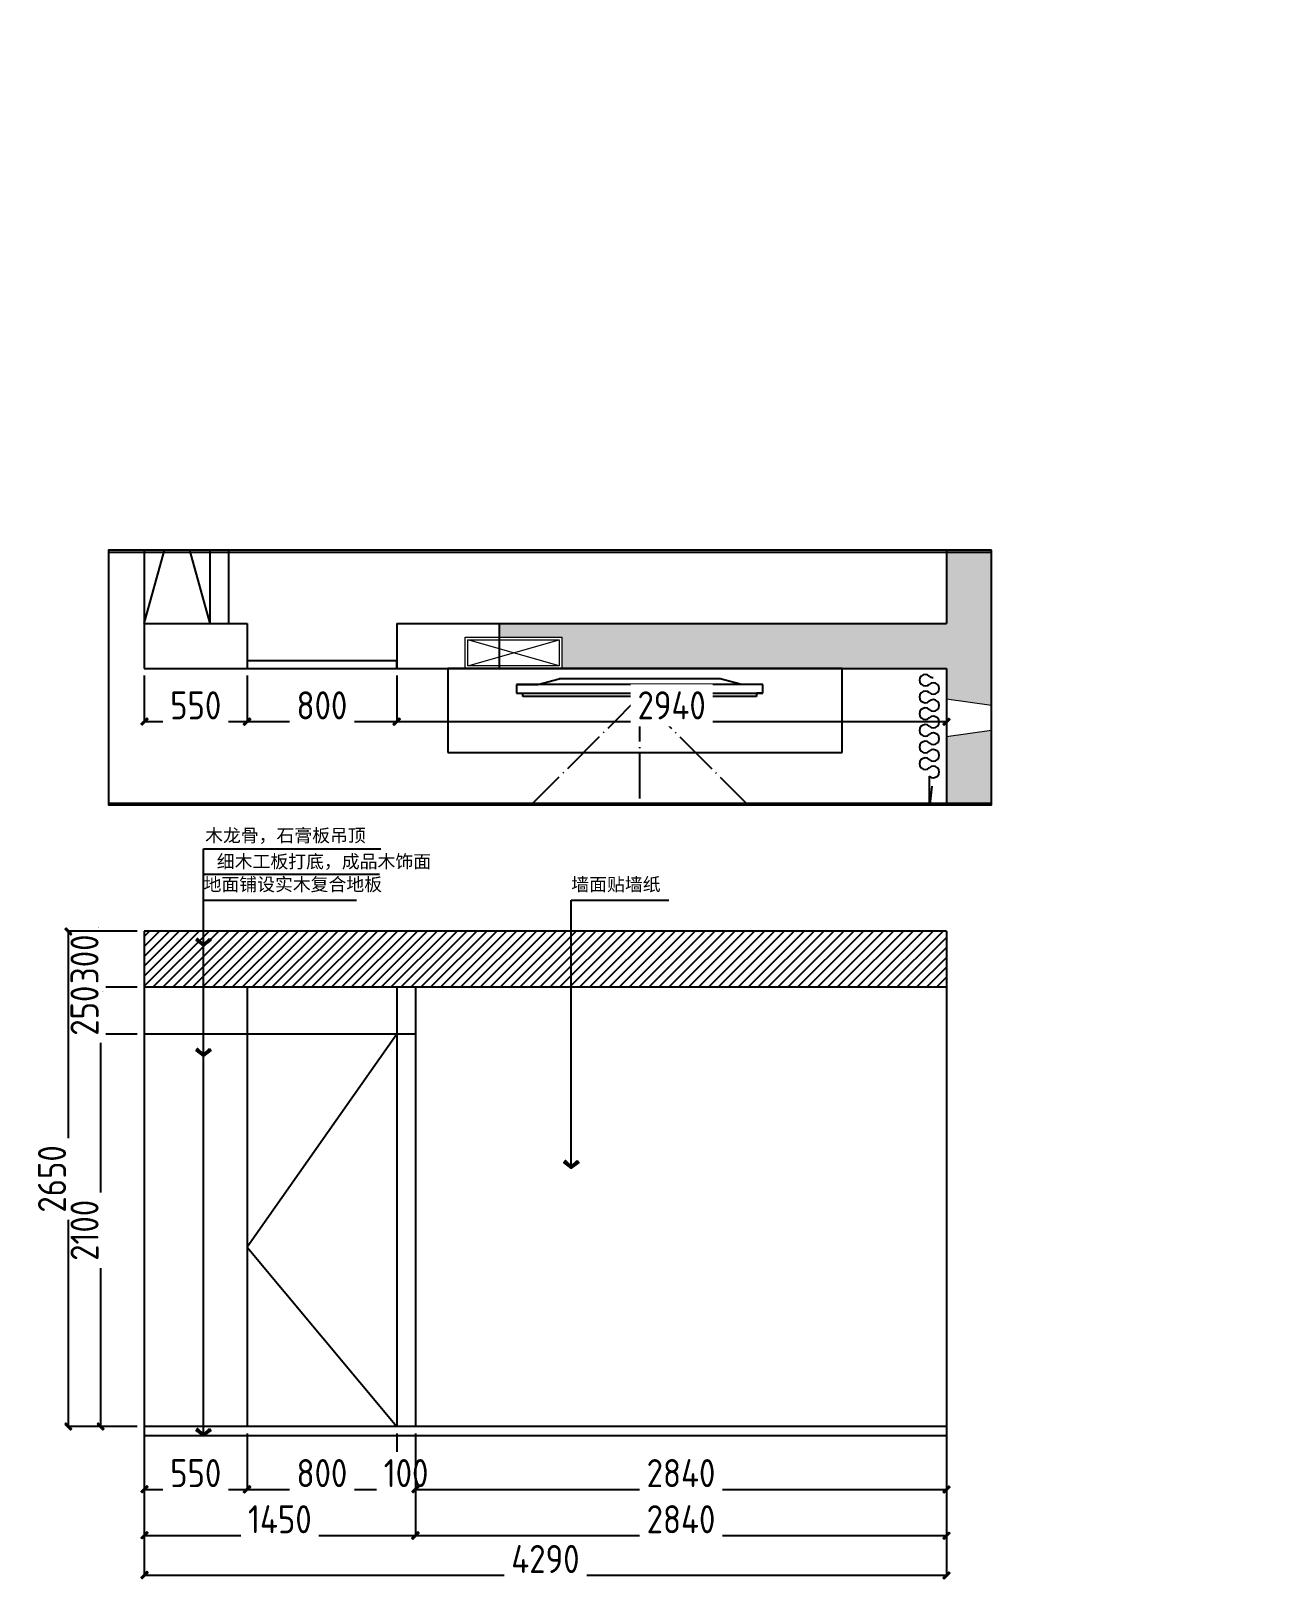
# Model space of a CAD drawing. Extents: x -74236 to 286982, y -14633 to 132816.
# Drawn here: x 78802 to 85438, y 122121 to 130408 of the extents above; entities that cross this region are included whole.
import ezdxf
from ezdxf.xclip import XClip

# ---------------------------------------------------------------- set-up
doc = ezdxf.new("R2010")
doc.units = 0
doc.header["$LTSCALE"] = 10
doc.header["$MEASUREMENT"] = 0
doc.header["$XCLIPFRAME"] = 2
doc.header["$PDSIZE"] = 5
doc.linetypes.add('ACAD_ISO03W100', pattern=[30, 12, -18])
doc.linetypes.add('ACAD_ISO04W100', pattern=[30.5, 24, -3, 0.5, -3])
for name, color, linetype in [('10立面', 3, 'Continuous'), ('1活动家具', 4, 'Continuous'), ('2改建拆', 1, 'Continuous'), ('2改建新建', 7, 'Continuous'), ('图框', 4, 'Continuous')]:
    doc.layers.add(name, color=color, linetype=linetype)
doc.styles.get("Standard").update_dxf_attribs({"font": 'gbenor.shx', "bigfont": 'gbcbig.shx'})
doc.dimstyles.new('wl20', dxfattribs={"dimscale": 60, "dimtxt": 1.8, "dimasz": 0.03, "dimexe": 0, "dimexo": 0.625, "dimgap": 0.2, "dimtad": 1, "dimdec": 0, "dimrnd": 0.05, "dimdsep": 46, "dimtxsty": 'Standard', "dimblk": 'BZ', "dimcen": 0.06, "dimclrd": 127, "dimclre": 127, "dimclrt": 1, "dimadec": 0, "dimazin": 0, "dimtfac": 1, "dimtdec": 0, "dimtix": 1, "dimtmove": 2, "dimatfit": 3, "dimldrblk": 'jt', "dimfxl": 1, "dimtvp": 1, "dimtfill": 1, "dimtolj": 1, "dimtzin": 0, "dimarcsym": 0})

# ---------------------------------------------------------------- blocks, each defined once
blk = doc.blocks.new('fdgfsz')
h = blk.add_hatch(color=8)
h.paths.add_polyline_path([(145438.6, 91197.6), (143382.2, 91197.6), (143382.2, 91361.7), (143142.2, 91395.8), (143142.2, 90957.6), (143142.2, 90157.6), (143382.2, 90157.6), (143382.2, 90957.6), (145772.2, 90957.6), (145772.2, 91030.3), (145438.6, 91030.3)])
h.paths.add_polyline_path([(143382.2, 91927.6), (143142.2, 91927.6), (143142.2, 91527.5), (143382.2, 91561.7)])
at = {"color": 8}
for p, q in [((143142.2, 90957.6), (143142.2, 91927.6)), ((143382.2, 91197.6), (143382.2, 91927.6)), ((141882.2, 91197.6), (143142.2, 91197.6)), ((146322.2, 91197.6), (143382.2, 91197.6)), ((145772.2, 91197.6), (145772.2, 90957.6)), ((146322.2, 90957.6), (146322.2, 91197.6)), ((147672.2, 91197.6), (147122.2, 91197.6)), ((147122.2, 90957.6), (147122.2, 91197.6)), ((147672.2, 90957.6), (147672.2, 91197.6)), ((141765.1, 91081.3), (143142.2, 91081.3)), ((141735.1, 91051.3), (143142.2, 91051.3)), ((141642.2, 90957.6), (143142.2, 90957.6)), ((143142.2, 90157.6), (143142.2, 90957.6)), ((143382.2, 87787.6), (143382.2, 90957.6)), ((146322.2, 90957.6), (143382.2, 90957.6)), ((147672.2, 90957.6), (147122.2, 90957.6)), ((147222.2, 89697.6), (147222.2, 90957.6)), ((147322.2, 89697.6), (147322.2, 90957.6))]:
    blk.add_line(p, q, dxfattribs=at)
at = {"color": 8, "lineweight": 5}
for p, q in [((143382.2, 91561.7), (143017, 91509.7)), ((143017, 91413.7), (143382.2, 91361.7)), ((145438.6, 91197.6), (145956.4, 91197.6)), ((145438.6, 91030.3), (145438.6, 91197.6)), ((145453.2, 91183), (145941.8, 91183)), ((145453.2, 91044.9), (145453.2, 91183)), ((145941.8, 91183), (145453.2, 91044.9)), ((145453.2, 91183), (145941.8, 91044.9)), ((145941.8, 91183), (145941.8, 91044.9)), ((145956.4, 91197.6), (145956.4, 91030.3)), ((145956.4, 91030.3), (145438.6, 91030.3)), ((145941.8, 91044.9), (145453.2, 91044.9))]:
    blk.add_line(p, q, dxfattribs=at)
at = {"color": 8, "linetype": 'ACAD_ISO03W100', "ltscale": 5}
for p, q in [((141882.2, 91197.6), (143142.2, 91197.6)), ((141642.2, 90957.6), (143142.2, 90957.6))]:
    blk.add_line(p, q, dxfattribs=at)
at = {"layer": '1活动家具', "color": 8, "linetype": 'ACAD_ISO04W100'}
for q in [(145023.5, 92299), (144348.6, 92023.5), (145698.4, 92023.5)]:
    blk.add_line((145023.5, 91348.6), q, dxfattribs=at)
at = {"layer": '1活动家具', "color": 8}
for p, q in [((143474.7, 91967.2), (143458.9, 91827.7)), ((143474.7, 91774), (143474.7, 91967.2)), ((146049.4, 91647.6), (143939.8, 91647.6)), ((143939.8, 91647.6), (143939.8, 91197.6)), ((146049.4, 91197.6), (146049.4, 91647.6)), ((144365, 91330.1), (144365, 91283)), ((144365, 91330.1), (144399, 91330.1)), ((145681.1, 91330.1), (144365, 91330.1)), ((144399, 91330.1), (144399, 91348.6)), ((144399, 91348.6), (145648, 91348.6)), ((145648, 91348.6), (145648, 91330.1)), ((145681.1, 91283), (145681.1, 91330.1)), ((144365, 91283), (144478.5, 91283)), ((144365, 91283), (145681.1, 91283)), ((144478.5, 91283), (144592, 91252.5)), ((144592, 91252.5), (145454.1, 91252.5)), ((145567.6, 91283), (145454.1, 91252.5)), ((145681.1, 91283), (145567.6, 91283)), ((143939.8, 91197.6), (146049.4, 91197.6)), ((147122.2, 91197.6), (146322.2, 91197.6)), ((146322.2, 91197.6), (146322.2, 91157.5)), ((146322.2, 91157.5), (147122.2, 91157.5)), ((147122.2, 91157.5), (147122.2, 91197.6)), ((147672.2, 90957.6), (147322.2, 89697.6)), ((147672.2, 89697.6), (147322.2, 90957.6)), ((147672.2, 89697.6), (147672.2, 90957.6))]:
    blk.add_line(p, q, dxfattribs=at)
for centre, radius, start, end in [((143453.2, 91751.7), 30.9, 46.06146, 313.93854), ((143496.2, 91707.2), 30.9, 226.06146, 133.93854), ((143453.2, 91662.7), 30.9, 46.06146, 313.93854), ((143453.2, 91573.6), 30.9, 46.06146, 313.93854), ((143496.2, 91618.1), 30.9, 226.06146, 133.93854), ((143453.2, 91484.5), 30.9, 46.06146, 313.93854), ((143496.2, 91529), 30.9, 226.06146, 133.93854), ((143453.2, 91395.4), 30.9, 46.06146, 313.93854), ((143496.2, 91439.9), 30.9, 226.06146, 133.93854), ((143453.2, 91305), 30.9, 46.06146, 313.93854), ((143495.9, 91350.2), 31.2, 227.24303, 132.75697), ((143453.2, 91216), 30.9, 46.06146, 90), ((143496.2, 91260.5), 30.9, 226.06146, 133.93854)]:
    blk.add_arc(centre, radius, start, end, dxfattribs=at)
blk = doc.blocks.new('BZ')
at = {"layer": '图框', "linetype": 'Continuous'}
blk.add_hatch(color=2, dxfattribs=at).paths.add_polyline_path([(9.6, 6.5), (6.6, 9.4), (-10.5, -7.5), (-7.4, -10.7)])
blk.add_lwpolyline([(-7.4, -10.7), (9.6, 6.5), (6.6, 9.4), (-10.5, -7.5), (-7.4, -10.7)], dxfattribs=at)
blk = doc.blocks.new('*D614')
at = {"layer": '2改建拆', "color": 127, "lineweight": -2, "transparency": 16777216}
for p, q in [((79407.9, 126960.3), (79407.9, 126713.2)), ((79957.9, 126960.3), (79957.9, 126713.2)), ((79409.7, 126713.2), (79956.1, 126713.2))]:
    blk.add_line(p, q, dxfattribs=at)
at = {"layer": 'Defpoints', "color": 0, "transparency": 16777216}
for p in [(79407.9, 126997.8), (79957.9, 126997.8), (79957.9, 126713.2)]:
    blk.add_point(p, dxfattribs=at)
at = {"layer": '2改建拆', "color": 127, "lineweight": -2, "transparency": 16777216, "xscale": 1.8, "yscale": 1.8, "zscale": 1.8, "rotation": 180}
blk.add_blockref('BZ', (79407.9, 126713.2), dxfattribs=at)
at = {"layer": '2改建拆', "color": 127, "lineweight": -2, "transparency": 16777216, "xscale": 1.8, "yscale": 1.8, "zscale": 1.8}
blk.add_blockref('BZ', (79957.9, 126713.2), dxfattribs=at)
at = {"layer": '2改建拆', "color": 1, "transparency": 16777216, "insert": (79682.9, 126800.2), "char_height": 150, "attachment_point": 5, "bg_fill": 3, "box_fill_scale": 1.25, "bg_fill_color": 256, "bg_fill_true_color": 13158600, "bg_fill_transparency": 0}
blk.add_mtext('\\A1;550', dxfattribs=at)
blk = doc.blocks.new('jt')
at = {"layer": '图框', "linetype": 'Continuous'}
blk.add_hatch(color=2, dxfattribs=at).paths.add_polyline_path([(-22, 17.7), (-16.7, 22.2), (0, 0), (-16.7, -22), (-22, -17.6), (-5.7, 0)])
blk.add_lwpolyline([(-22, 17.7), (-16.7, 22.2), (0, 0), (-16.7, -22), (-22, -17.6), (-5.7, 0), (-22, 17.7)], dxfattribs=at)
blk = doc.blocks.new('*D615')
at = {"layer": '2改建拆', "color": 127, "lineweight": -2, "transparency": 16777216}
for p, q in [((79957.9, 126960.3), (79957.9, 126713.2)), ((80757.9, 126960.3), (80757.9, 126713.2)), ((79959.7, 126713.2), (80756.1, 126713.2))]:
    blk.add_line(p, q, dxfattribs=at)
at = {"layer": 'Defpoints', "color": 0, "transparency": 16777216}
for p in [(79957.9, 126997.8), (80757.9, 126997.8), (80757.9, 126713.2)]:
    blk.add_point(p, dxfattribs=at)
at = {"layer": '2改建拆', "color": 127, "lineweight": -2, "transparency": 16777216, "xscale": 1.8, "yscale": 1.8, "zscale": 1.8, "rotation": 180}
blk.add_blockref('BZ', (79957.9, 126713.2), dxfattribs=at)
at = {"layer": '2改建拆', "color": 127, "lineweight": -2, "transparency": 16777216, "xscale": 1.8, "yscale": 1.8, "zscale": 1.8}
blk.add_blockref('BZ', (80757.9, 126713.2), dxfattribs=at)
at = {"layer": '2改建拆', "color": 1, "transparency": 16777216, "insert": (80357.9, 126800.2), "char_height": 150, "attachment_point": 5, "bg_fill": 3, "box_fill_scale": 1.25, "bg_fill_color": 256, "bg_fill_true_color": 13158600, "bg_fill_transparency": 0}
blk.add_mtext('\\A1;800', dxfattribs=at)
blk = doc.blocks.new('*D616')
at = {"layer": '2改建拆', "color": 127, "lineweight": -2, "transparency": 16777216}
for p, q in [((80757.9, 126960.3), (80757.9, 126713.2)), ((83697.9, 126960.3), (83697.9, 126713.2)), ((80759.7, 126713.2), (83696.1, 126713.2))]:
    blk.add_line(p, q, dxfattribs=at)
at = {"layer": 'Defpoints', "color": 0, "transparency": 16777216}
for p in [(80757.9, 126997.8), (83697.9, 126997.8), (83697.9, 126713.2)]:
    blk.add_point(p, dxfattribs=at)
at = {"layer": '2改建拆', "color": 127, "lineweight": -2, "transparency": 16777216, "xscale": 1.8, "yscale": 1.8, "zscale": 1.8, "rotation": 180}
blk.add_blockref('BZ', (80757.9, 126713.2), dxfattribs=at)
at = {"layer": '2改建拆', "color": 127, "lineweight": -2, "transparency": 16777216, "xscale": 1.8, "yscale": 1.8, "zscale": 1.8}
blk.add_blockref('BZ', (83697.9, 126713.2), dxfattribs=at)
at = {"layer": '2改建拆', "color": 1, "transparency": 16777216, "insert": (82227.9, 126800.2), "char_height": 150, "attachment_point": 5, "bg_fill": 3, "box_fill_scale": 1.25, "bg_fill_color": 256, "bg_fill_true_color": 13158600, "bg_fill_transparency": 0}
blk.add_mtext('\\A1;2940', dxfattribs=at)
blk = doc.blocks.new('*D634')
at = {"layer": '2改建拆', "color": 127, "lineweight": -2, "transparency": 16777216}
for p, q in [((79407.9, 122904.3), (79407.9, 122606.1)), ((79957.9, 122904.3), (79957.9, 122606.1)), ((79409.7, 122606.1), (79956.1, 122606.1))]:
    blk.add_line(p, q, dxfattribs=at)
at = {"layer": 'Defpoints', "color": 0, "transparency": 16777216}
for p in [(79407.9, 122941.8), (79957.9, 122941.8), (79957.9, 122606.1)]:
    blk.add_point(p, dxfattribs=at)
at = {"layer": '2改建拆', "color": 127, "lineweight": -2, "transparency": 16777216, "xscale": 1.8, "yscale": 1.8, "zscale": 1.8, "rotation": 180}
blk.add_blockref('BZ', (79407.9, 122606.1), dxfattribs=at)
at = {"layer": '2改建拆', "color": 127, "lineweight": -2, "transparency": 16777216, "xscale": 1.8, "yscale": 1.8, "zscale": 1.8}
blk.add_blockref('BZ', (79957.9, 122606.1), dxfattribs=at)
at = {"layer": '2改建拆', "color": 1, "transparency": 16777216, "insert": (79682.9, 122693.1), "char_height": 150, "attachment_point": 5, "bg_fill": 3, "box_fill_scale": 1.25, "bg_fill_color": 256, "bg_fill_true_color": 13158600, "bg_fill_transparency": 0}
blk.add_mtext('\\A1;550', dxfattribs=at)
blk = doc.blocks.new('*D635')
at = {"layer": '2改建拆', "color": 127, "lineweight": -2, "transparency": 16777216}
for p, q in [((79957.9, 122904.3), (79957.9, 122606.1)), ((80757.9, 122904.3), (80757.9, 122606.1)), ((79959.7, 122606.1), (80756.1, 122606.1))]:
    blk.add_line(p, q, dxfattribs=at)
at = {"layer": 'Defpoints', "color": 0, "transparency": 16777216}
for p in [(79957.9, 122941.8), (80757.9, 122941.8), (80757.9, 122606.1)]:
    blk.add_point(p, dxfattribs=at)
at = {"layer": '2改建拆', "color": 127, "lineweight": -2, "transparency": 16777216, "xscale": 1.8, "yscale": 1.8, "zscale": 1.8, "rotation": 180}
blk.add_blockref('BZ', (79957.9, 122606.1), dxfattribs=at)
at = {"layer": '2改建拆', "color": 127, "lineweight": -2, "transparency": 16777216, "xscale": 1.8, "yscale": 1.8, "zscale": 1.8}
blk.add_blockref('BZ', (80757.9, 122606.1), dxfattribs=at)
at = {"layer": '2改建拆', "color": 1, "transparency": 16777216, "insert": (80357.9, 122693.1), "char_height": 150, "attachment_point": 5, "bg_fill": 3, "box_fill_scale": 1.25, "bg_fill_color": 256, "bg_fill_true_color": 13158600, "bg_fill_transparency": 0}
blk.add_mtext('\\A1;800', dxfattribs=at)
blk = doc.blocks.new('*D636')
at = {"layer": '2改建拆', "color": 127, "lineweight": -2, "transparency": 16777216}
for p, q in [((80757.9, 122904.3), (80757.9, 122606.1)), ((80857.9, 122904.3), (80857.9, 122606.1)), ((80756.1, 122606.1), (80754.3, 122606.1)), ((80757.9, 122606.1), (80857.9, 122606.1)), ((80859.7, 122606.1), (80861.5, 122606.1))]:
    blk.add_line(p, q, dxfattribs=at)
at = {"layer": 'Defpoints', "color": 0, "transparency": 16777216}
for p in [(80757.9, 122941.8), (80857.9, 122941.8)]:
    blk.add_point(p, dxfattribs=at)
at = {"layer": '2改建拆', "color": 127, "lineweight": -2, "transparency": 16777216, "xscale": 1.8, "yscale": 1.8, "zscale": 1.8}
blk.add_blockref('BZ', (80757.9, 122606.1), dxfattribs=at)
at = {"layer": '2改建拆', "color": 127, "lineweight": -2, "transparency": 16777216, "xscale": 1.8, "yscale": 1.8, "zscale": 1.8, "rotation": 180}
blk.add_blockref('BZ', (80857.9, 122606.1), dxfattribs=at)
at = {"layer": '2改建拆', "color": 1, "transparency": 16777216, "insert": (80807.9, 122693.1), "char_height": 150, "attachment_point": 5, "bg_fill": 3, "box_fill_scale": 1.25, "bg_fill_color": 256, "bg_fill_true_color": 13158600, "bg_fill_transparency": 0}
blk.add_mtext('\\A1;100', dxfattribs=at)
at = {"layer": 'Defpoints', "color": 0, "transparency": 16777216}
blk.add_point((80857.9, 122606.1), dxfattribs=at)
blk = doc.blocks.new('*D637')
at = {"layer": '2改建拆', "color": 127, "lineweight": -2, "transparency": 16777216}
for p, q in [((80857.9, 122904.3), (80857.9, 122606.1)), ((83697.9, 122904.3), (83697.9, 122606.1)), ((80859.7, 122606.1), (83696.1, 122606.1))]:
    blk.add_line(p, q, dxfattribs=at)
at = {"layer": 'Defpoints', "color": 0, "transparency": 16777216}
for p in [(80857.9, 122941.8), (83697.9, 122941.8), (83697.9, 122606.1)]:
    blk.add_point(p, dxfattribs=at)
at = {"layer": '2改建拆', "color": 127, "lineweight": -2, "transparency": 16777216, "xscale": 1.8, "yscale": 1.8, "zscale": 1.8, "rotation": 180}
blk.add_blockref('BZ', (80857.9, 122606.1), dxfattribs=at)
at = {"layer": '2改建拆', "color": 127, "lineweight": -2, "transparency": 16777216, "xscale": 1.8, "yscale": 1.8, "zscale": 1.8}
blk.add_blockref('BZ', (83697.9, 122606.1), dxfattribs=at)
at = {"layer": '2改建拆', "color": 1, "transparency": 16777216, "insert": (82277.9, 122693.1), "char_height": 150, "attachment_point": 5, "bg_fill": 3, "box_fill_scale": 1.25, "bg_fill_color": 256, "bg_fill_true_color": 13158600, "bg_fill_transparency": 0}
blk.add_mtext('\\A1;2840', dxfattribs=at)
blk = doc.blocks.new('*D638')
at = {"layer": '2改建拆', "color": 127, "lineweight": -2, "transparency": 16777216}
for p, q in [((79370.4, 125041.8), (79175.5, 125041.8)), ((79175.5, 122943.6), (79175.5, 125040)), ((79370.4, 122941.8), (79175.5, 122941.8))]:
    blk.add_line(p, q, dxfattribs=at)
at = {"layer": 'Defpoints', "color": 0, "transparency": 16777216}
for p in [(79175.5, 125041.8), (79407.9, 125041.8), (79407.9, 122941.8)]:
    blk.add_point(p, dxfattribs=at)
at = {"layer": '2改建拆', "color": 127, "lineweight": -2, "transparency": 16777216, "xscale": 1.8, "yscale": 1.8, "zscale": 1.8}
for p, rotation in [((79175.5, 125041.8), 90), ((79175.5, 122941.8), 270)]:
    blk.add_blockref('BZ', p, dxfattribs=dict(at, rotation=rotation))
at = {"layer": '2改建拆', "color": 1, "transparency": 16777216, "insert": (79088.5, 123991.8), "char_height": 150, "attachment_point": 5, "rotation": 90, "bg_fill": 3, "box_fill_scale": 1.25, "bg_fill_color": 256, "bg_fill_true_color": 13158600, "bg_fill_transparency": 0}
blk.add_mtext('\\A1;2100', dxfattribs=at)
blk = doc.blocks.new('*D639')
at = {"layer": '2改建拆', "color": 127, "lineweight": -2, "transparency": 16777216}
for p, q in [((79175.5, 125293.6), (79175.5, 125295.4)), ((79370.4, 125291.8), (79175.5, 125291.8)), ((79175.5, 125041.8), (79175.5, 125291.8)), ((79370.4, 125041.8), (79175.5, 125041.8)), ((79175.5, 125040), (79175.5, 125038.2))]:
    blk.add_line(p, q, dxfattribs=at)
at = {"layer": 'Defpoints', "color": 0, "transparency": 16777216}
for p in [(79407.9, 125291.8), (79407.9, 125041.8)]:
    blk.add_point(p, dxfattribs=at)
at = {"layer": '2改建拆', "color": 127, "lineweight": -2, "transparency": 16777216, "xscale": 1.8, "yscale": 1.8, "zscale": 1.8}
for p, rotation in [((79175.5, 125291.8), 270), ((79175.5, 125041.8), 90)]:
    blk.add_blockref('BZ', p, dxfattribs=dict(at, rotation=rotation))
at = {"layer": '2改建拆', "color": 1, "transparency": 16777216, "insert": (79088.5, 125166.8), "char_height": 150, "attachment_point": 5, "rotation": 90, "bg_fill": 3, "box_fill_scale": 1.25, "bg_fill_color": 256, "bg_fill_true_color": 13158600, "bg_fill_transparency": 0}
blk.add_mtext('\\A1;250', dxfattribs=at)
at = {"layer": 'Defpoints', "color": 0, "transparency": 16777216}
blk.add_point((79175.5, 125291.8), dxfattribs=at)
blk = doc.blocks.new('*D640')
at = {"layer": '2改建拆', "color": 127, "lineweight": -2, "transparency": 16777216}
for p, q in [((79370.4, 125591.8), (79175.5, 125591.8)), ((79175.5, 125293.6), (79175.5, 125590)), ((79370.4, 125291.8), (79175.5, 125291.8))]:
    blk.add_line(p, q, dxfattribs=at)
at = {"layer": 'Defpoints', "color": 0, "transparency": 16777216}
for p in [(79407.9, 125591.8), (79407.9, 125291.8)]:
    blk.add_point(p, dxfattribs=at)
at = {"layer": '2改建拆', "color": 127, "lineweight": -2, "transparency": 16777216, "xscale": 1.8, "yscale": 1.8, "zscale": 1.8}
for p, rotation in [((79175.5, 125591.8), 90), ((79175.5, 125291.8), 270)]:
    blk.add_blockref('BZ', p, dxfattribs=dict(at, rotation=rotation))
at = {"layer": '2改建拆', "color": 1, "transparency": 16777216, "insert": (79088.5, 125441.8), "char_height": 150, "attachment_point": 5, "rotation": 90, "bg_fill": 3, "box_fill_scale": 1.25, "bg_fill_color": 256, "bg_fill_true_color": 13158600, "bg_fill_transparency": 0}
blk.add_mtext('\\A1;300', dxfattribs=at)
at = {"layer": 'Defpoints', "color": 0, "transparency": 16777216}
blk.add_point((79175.5, 125591.8), dxfattribs=at)
blk = doc.blocks.new('*D641')
at = {"layer": '2改建拆', "color": 127, "lineweight": -2, "transparency": 16777216}
for p, q in [((79370.4, 125591.8), (79001.8, 125591.8)), ((79001.8, 125590), (79001.8, 122943.6)), ((79370.4, 122941.8), (79001.8, 122941.8))]:
    blk.add_line(p, q, dxfattribs=at)
at = {"layer": 'Defpoints', "color": 0, "transparency": 16777216}
for p in [(79407.9, 125591.8), (79001.8, 122941.8), (79407.9, 122941.8)]:
    blk.add_point(p, dxfattribs=at)
at = {"layer": '2改建拆', "color": 127, "lineweight": -2, "transparency": 16777216, "xscale": 1.8, "yscale": 1.8, "zscale": 1.8}
for p, rotation in [((79001.8, 125591.8), 90), ((79001.8, 122941.8), 270)]:
    blk.add_blockref('BZ', p, dxfattribs=dict(at, rotation=rotation))
at = {"layer": '2改建拆', "color": 1, "transparency": 16777216, "insert": (78914.8, 124266.8), "char_height": 150, "attachment_point": 5, "rotation": 90, "bg_fill": 3, "box_fill_scale": 1.25, "bg_fill_color": 256, "bg_fill_true_color": 13158600, "bg_fill_transparency": 0}
blk.add_mtext('\\A1;2650', dxfattribs=at)
blk = doc.blocks.new('*D654')
at = {"layer": '2改建拆', "color": 127, "lineweight": -2, "transparency": 16777216}
for p, q in [((79407.9, 122854.3), (79407.9, 122359.3)), ((80857.9, 122854.3), (80857.9, 122359.3)), ((79409.7, 122359.3), (80856.1, 122359.3))]:
    blk.add_line(p, q, dxfattribs=at)
at = {"layer": 'Defpoints', "color": 0, "transparency": 16777216}
for p in [(79407.9, 122891.8), (80857.9, 122891.8), (80857.9, 122359.3)]:
    blk.add_point(p, dxfattribs=at)
at = {"layer": '2改建拆', "color": 127, "lineweight": -2, "transparency": 16777216, "xscale": 1.8, "yscale": 1.8, "zscale": 1.8, "rotation": 180}
blk.add_blockref('BZ', (79407.9, 122359.3), dxfattribs=at)
at = {"layer": '2改建拆', "color": 127, "lineweight": -2, "transparency": 16777216, "xscale": 1.8, "yscale": 1.8, "zscale": 1.8}
blk.add_blockref('BZ', (80857.9, 122359.3), dxfattribs=at)
at = {"layer": '2改建拆', "color": 1, "transparency": 16777216, "insert": (80132.9, 122446.3), "char_height": 150, "attachment_point": 5, "bg_fill": 3, "box_fill_scale": 1.25, "bg_fill_color": 256, "bg_fill_true_color": 13158600, "bg_fill_transparency": 0}
blk.add_mtext('\\A1;1450', dxfattribs=at)
blk = doc.blocks.new('*D655')
at = {"layer": '2改建拆', "color": 127, "lineweight": -2, "transparency": 16777216}
for p, q in [((80857.9, 122854.3), (80857.9, 122359.3)), ((83697.9, 122854.3), (83697.9, 122359.3)), ((80859.7, 122359.3), (83696.1, 122359.3))]:
    blk.add_line(p, q, dxfattribs=at)
at = {"layer": 'Defpoints', "color": 0, "transparency": 16777216}
for p in [(80857.9, 122891.8), (83697.9, 122891.8), (83697.9, 122359.3)]:
    blk.add_point(p, dxfattribs=at)
at = {"layer": '2改建拆', "color": 127, "lineweight": -2, "transparency": 16777216, "xscale": 1.8, "yscale": 1.8, "zscale": 1.8, "rotation": 180}
blk.add_blockref('BZ', (80857.9, 122359.3), dxfattribs=at)
at = {"layer": '2改建拆', "color": 127, "lineweight": -2, "transparency": 16777216, "xscale": 1.8, "yscale": 1.8, "zscale": 1.8}
blk.add_blockref('BZ', (83697.9, 122359.3), dxfattribs=at)
at = {"layer": '2改建拆', "color": 1, "transparency": 16777216, "insert": (82277.9, 122446.3), "char_height": 150, "attachment_point": 5, "bg_fill": 3, "box_fill_scale": 1.25, "bg_fill_color": 256, "bg_fill_true_color": 13158600, "bg_fill_transparency": 0}
blk.add_mtext('\\A1;2840', dxfattribs=at)
blk = doc.blocks.new('*D656')
at = {"layer": '2改建拆', "color": 127, "lineweight": -2, "transparency": 16777216}
for p, q in [((79407.9, 122816.8), (79407.9, 122146.6)), ((83697.9, 122816.8), (83697.9, 122146.6)), ((79409.7, 122146.6), (83696.1, 122146.6))]:
    blk.add_line(p, q, dxfattribs=at)
at = {"layer": 'Defpoints', "color": 0, "transparency": 16777216}
for p in [(79407.9, 122854.3), (83697.9, 122854.3), (83697.9, 122146.6)]:
    blk.add_point(p, dxfattribs=at)
at = {"layer": '2改建拆', "color": 127, "lineweight": -2, "transparency": 16777216, "xscale": 1.8, "yscale": 1.8, "zscale": 1.8, "rotation": 180}
blk.add_blockref('BZ', (79407.9, 122146.6), dxfattribs=at)
at = {"layer": '2改建拆', "color": 127, "lineweight": -2, "transparency": 16777216, "xscale": 1.8, "yscale": 1.8, "zscale": 1.8}
blk.add_blockref('BZ', (83697.9, 122146.6), dxfattribs=at)
at = {"layer": '2改建拆', "color": 1, "transparency": 16777216, "insert": (81552.9, 122233.6), "char_height": 150, "attachment_point": 5, "bg_fill": 3, "box_fill_scale": 1.25, "bg_fill_color": 256, "bg_fill_true_color": 13158600, "bg_fill_transparency": 0}
blk.add_mtext('\\A1;4290', dxfattribs=at)

msp = doc.modelspace()

# ---------------------------------------------------------------- hatches: boundary and pattern name
at = {"layer": '2改建新建'}
h = msp.add_hatch(dxfattribs=at)
h.set_pattern_fill('ANSI31', color=251, scale=300)
h.set_pattern_definition([(45, (-16727.794, 1161.273), (-26.516504, 26.516504), [])])
h.paths.add_polyline_path([(83697.9, 125291.8), (83697.9, 125591.8), (79407.9, 125591.8), (79407.9, 125291.8)])

# ---------------------------------------------------------------- linework, layer by layer
at = {"layer": '2改建拆', "color": 0}
for p, q in [((79407.9, 125591.8), (79407.9, 122891.8)), ((83697.9, 125591.8), (79407.9, 125591.8)), ((83697.9, 125591.8), (83697.9, 122891.8)), ((83697.9, 125291.8), (79407.9, 125291.8)), ((83697.9, 122941.8), (79407.9, 122941.8)), ((83697.9, 122891.8), (79407.9, 122891.8))]:
    msp.add_line(p, q, dxfattribs=at)
at = {"layer": '2改建拆', "color": 3}
for p, q in [((79957.9, 125291.8), (79957.9, 122941.8)), ((80757.9, 125291.8), (80757.9, 122941.8)), ((80857.9, 125291.8), (80857.9, 122941.8)), ((80857.9, 125041.8), (79407.9, 125041.8))]:
    msp.add_line(p, q, dxfattribs=at)
at = {"layer": '2改建拆', "color": 0}
msp.add_lwpolyline([(79218.2, 127619.1), (83935.5, 127619.1), (83935.5, 126274.7), (79218.2, 126274.7)], close=True, dxfattribs=at)

# ---------------------------------------------------------------- block references
at = {"color": 0}
ref = msp.add_blockref('fdgfsz', (227080.1, 218195.4), dxfattribs=dict(at, rotation=180))
XClip(ref).set_block_clipping_path([(143142.2329882106, 90565.5586738137), (147863.2793448303, 91927.6422386826)])

# ---------------------------------------------------------------- texts
at = {"layer": '10立面', "char_height": 70}
for s, insert, width, attachment_point in [('{\\fSimSun|b0|i0|c134|p2;\\C1;木龙骨，石膏板吊顶}', (79733.1, 126139.1), 1312.575, 1), ('{\\fSimSun|b0|i0|c134|p2;\\C1;细木工板打底，成品木饰面}', (80941.6, 126000), 1469.28, 3), ('{\\fSimSun|b0|i0|c134|p2;\\C1;地面铺设实木复合地板}', (79724.8, 125877.7), 1312.575, 1), ('{\\fSimSun|b0|i0|c134|p2;\\C1;墙面贴墙纸}', (81691.3, 125877.7), 1312.575, 1)]:
    msp.add_mtext(s, dxfattribs=dict(at, insert=insert, width=width, attachment_point=attachment_point))

# ---------------------------------------------------------------- leaders
at = {"layer": '2改建拆', "color": 0}
for points in [[(79724.8, 125513.2), (79724.8, 126032.8), (80672.9, 126032.8)], [(79724.8, 124924.1), (79724.8, 125896.9), (80666.6, 125896.9)], [(81691.3, 124325.2), (81691.3, 125758.6), (82213, 125758.6)]]:
    msp.add_leader(points, dimstyle='wl20', override={"dimtxt": 2.5, "dimtad": 0, "dimfxl": 300, "dimfxlon": 1, "dimarcsym": 1}, dxfattribs=at)

# ---------------------------------------------------------------- next in the draw order: dimensions: what is measured, and where the dimension line sits
for base, p1, p2, picture, middle in [((79957.9, 126713.2), (79407.9, 126997.8), (79957.9, 126997.8), '*D614', (79682.9, 126800.2)), ((79957.9, 122606.1), (79407.9, 122941.8), (79957.9, 122941.8), '*D634', (79682.9, 122693.1))]:
    dim = msp.add_linear_dim(base=base, p1=p1, p2=p2, dimstyle='wl20', override={"dimtxt": 2.5, "dimfxl": 300, "dimfxlon": 1, "dimarcsym": 1}, dxfattribs=at)
    dim.commit()
    dim.dimension.update_dxf_attribs({"geometry": picture, "text_midpoint": middle})

# ---------------------------------------------------------------- next in the draw order: dimensions: what is measured, and where the dimension line sits
for base, p1, p2, picture, middle in [((80757.9, 126713.2), (79957.9, 126997.8), (80757.9, 126997.8), '*D615', (80357.9, 126800.2)), ((80757.9, 122606.1), (79957.9, 122941.8), (80757.9, 122941.8), '*D635', (80357.9, 122693.1))]:
    dim = msp.add_linear_dim(base=base, p1=p1, p2=p2, dimstyle='wl20', override={"dimtxt": 2.5, "dimfxl": 300, "dimfxlon": 1, "dimarcsym": 1}, dxfattribs=at)
    dim.commit()
    dim.dimension.update_dxf_attribs({"geometry": picture, "text_midpoint": middle})
dim = msp.add_linear_dim(base=(79175.5, 125041.8), p1=(79407.9, 122941.8), p2=(79407.9, 125041.8), angle=90, dimstyle='wl20', override={"dimtxt": 2.5, "dimfxl": 300, "dimfxlon": 1, "dimarcsym": 1}, dxfattribs=at)
dim.commit()
dim.dimension.update_dxf_attribs({"geometry": '*D638', "text_midpoint": (79088.5, 123991.8)})

# ---------------------------------------------------------------- next in the draw order: dimensions: what is measured, and where the dimension line sits
for base, p1, p2, picture, middle in [((83697.9, 126713.2), (80757.9, 126997.8), (83697.9, 126997.8), '*D616', (82227.9, 126800.2)), ((80857.9, 122606.1), (80757.9, 122941.8), (80857.9, 122941.8), '*D636', (80807.9, 122693.1))]:
    dim = msp.add_linear_dim(base=base, p1=p1, p2=p2, dimstyle='wl20', override={"dimtxt": 2.5, "dimfxl": 300, "dimfxlon": 1, "dimarcsym": 1}, dxfattribs=at)
    dim.commit()
    dim.dimension.update_dxf_attribs({"geometry": picture, "text_midpoint": middle})
dim = msp.add_linear_dim(base=(79175.5, 125291.8), p1=(79407.9, 125041.8), p2=(79407.9, 125291.8), angle=90, dimstyle='wl20', override={"dimtxt": 2.5, "dimfxl": 300, "dimfxlon": 1, "dimarcsym": 1}, dxfattribs=at)
dim.commit()
dim.dimension.update_dxf_attribs({"geometry": '*D639', "text_midpoint": (79088.5, 125166.8)})

# ---------------------------------------------------------------- next in the draw order: linework, layer by layer
at = {"layer": '2改建拆', "color": 3}
msp.add_lwpolyline([(80757.9, 125041.8), (79957.9, 123901.6), (80757.9, 122941.8)], dxfattribs=at)

# ---------------------------------------------------------------- next in the draw order: dimensions: what is measured, and where the dimension line sits
at = {"layer": '2改建拆', "color": 0}
dim = msp.add_linear_dim(base=(79175.5, 125591.8), p1=(79407.9, 125291.8), p2=(79407.9, 125591.8), angle=90, dimstyle='wl20', override={"dimtxt": 2.5, "dimfxl": 300, "dimfxlon": 1, "dimarcsym": 1}, dxfattribs=at)
dim.commit()
dim.dimension.update_dxf_attribs({"geometry": '*D640', "text_midpoint": (79088.5, 125441.8)})
dim = msp.add_linear_dim(base=(83697.9, 122606.1), p1=(80857.9, 122941.8), p2=(83697.9, 122941.8), dimstyle='wl20', override={"dimtxt": 2.5, "dimfxl": 300, "dimfxlon": 1, "dimarcsym": 1}, dxfattribs=at)
dim.commit()
dim.dimension.update_dxf_attribs({"geometry": '*D637', "text_midpoint": (82277.9, 122693.1)})

# ---------------------------------------------------------------- next in the draw order: dimensions: what is measured, and where the dimension line sits
dim = msp.add_linear_dim(base=(79001.8, 122941.8), p1=(79407.9, 125591.8), p2=(79407.9, 122941.8), angle=90, dimstyle='wl20', override={"dimtxt": 2.5, "dimfxl": 300, "dimfxlon": 1, "dimarcsym": 1}, dxfattribs=at)
dim.commit()
dim.dimension.update_dxf_attribs({"geometry": '*D641', "text_midpoint": (78914.8, 124266.8)})

# ---------------------------------------------------------------- next in the draw order: dimensions: what is measured, and where the dimension line sits
dim = msp.add_linear_dim(base=(80857.9, 122359.3), p1=(79407.9, 122891.8), p2=(80857.9, 122891.8), dimstyle='wl20', override={"dimtxt": 2.5, "dimfxl": 300, "dimfxlon": 1, "dimarcsym": 1}, dxfattribs=at)
dim.commit()
dim.dimension.update_dxf_attribs({"geometry": '*D654', "text_midpoint": (80132.9, 122446.3)})

# ---------------------------------------------------------------- next in the draw order: dimensions: what is measured, and where the dimension line sits
dim = msp.add_linear_dim(base=(83697.9, 122359.3), p1=(80857.9, 122891.8), p2=(83697.9, 122891.8), dimstyle='wl20', override={"dimtxt": 2.5, "dimfxl": 300, "dimfxlon": 1, "dimarcsym": 1}, dxfattribs=at)
dim.commit()
dim.dimension.update_dxf_attribs({"geometry": '*D655', "text_midpoint": (82277.9, 122446.3)})

# ---------------------------------------------------------------- next in the draw order: dimensions: what is measured, and where the dimension line sits
dim = msp.add_linear_dim(base=(83697.9, 122146.6), p1=(79407.9, 122854.3), p2=(83697.9, 122854.3), dimstyle='wl20', override={"dimtxt": 2.5, "dimfxl": 300, "dimfxlon": 1, "dimarcsym": 1}, dxfattribs=at)
dim.commit()
dim.dimension.update_dxf_attribs({"geometry": '*D656', "text_midpoint": (81552.9, 122233.6)})

# ---------------------------------------------------------------- next in the draw order: leaders
msp.add_leader([(79724.8, 122891.8), (79724.8, 125758.6), (80542.4, 125758.6)], dimstyle='wl20', override={"dimtxt": 2.5, "dimtad": 0, "dimfxl": 300, "dimfxlon": 1, "dimarcsym": 1}, dxfattribs=at)

doc.saveas('drawing.dxf')
